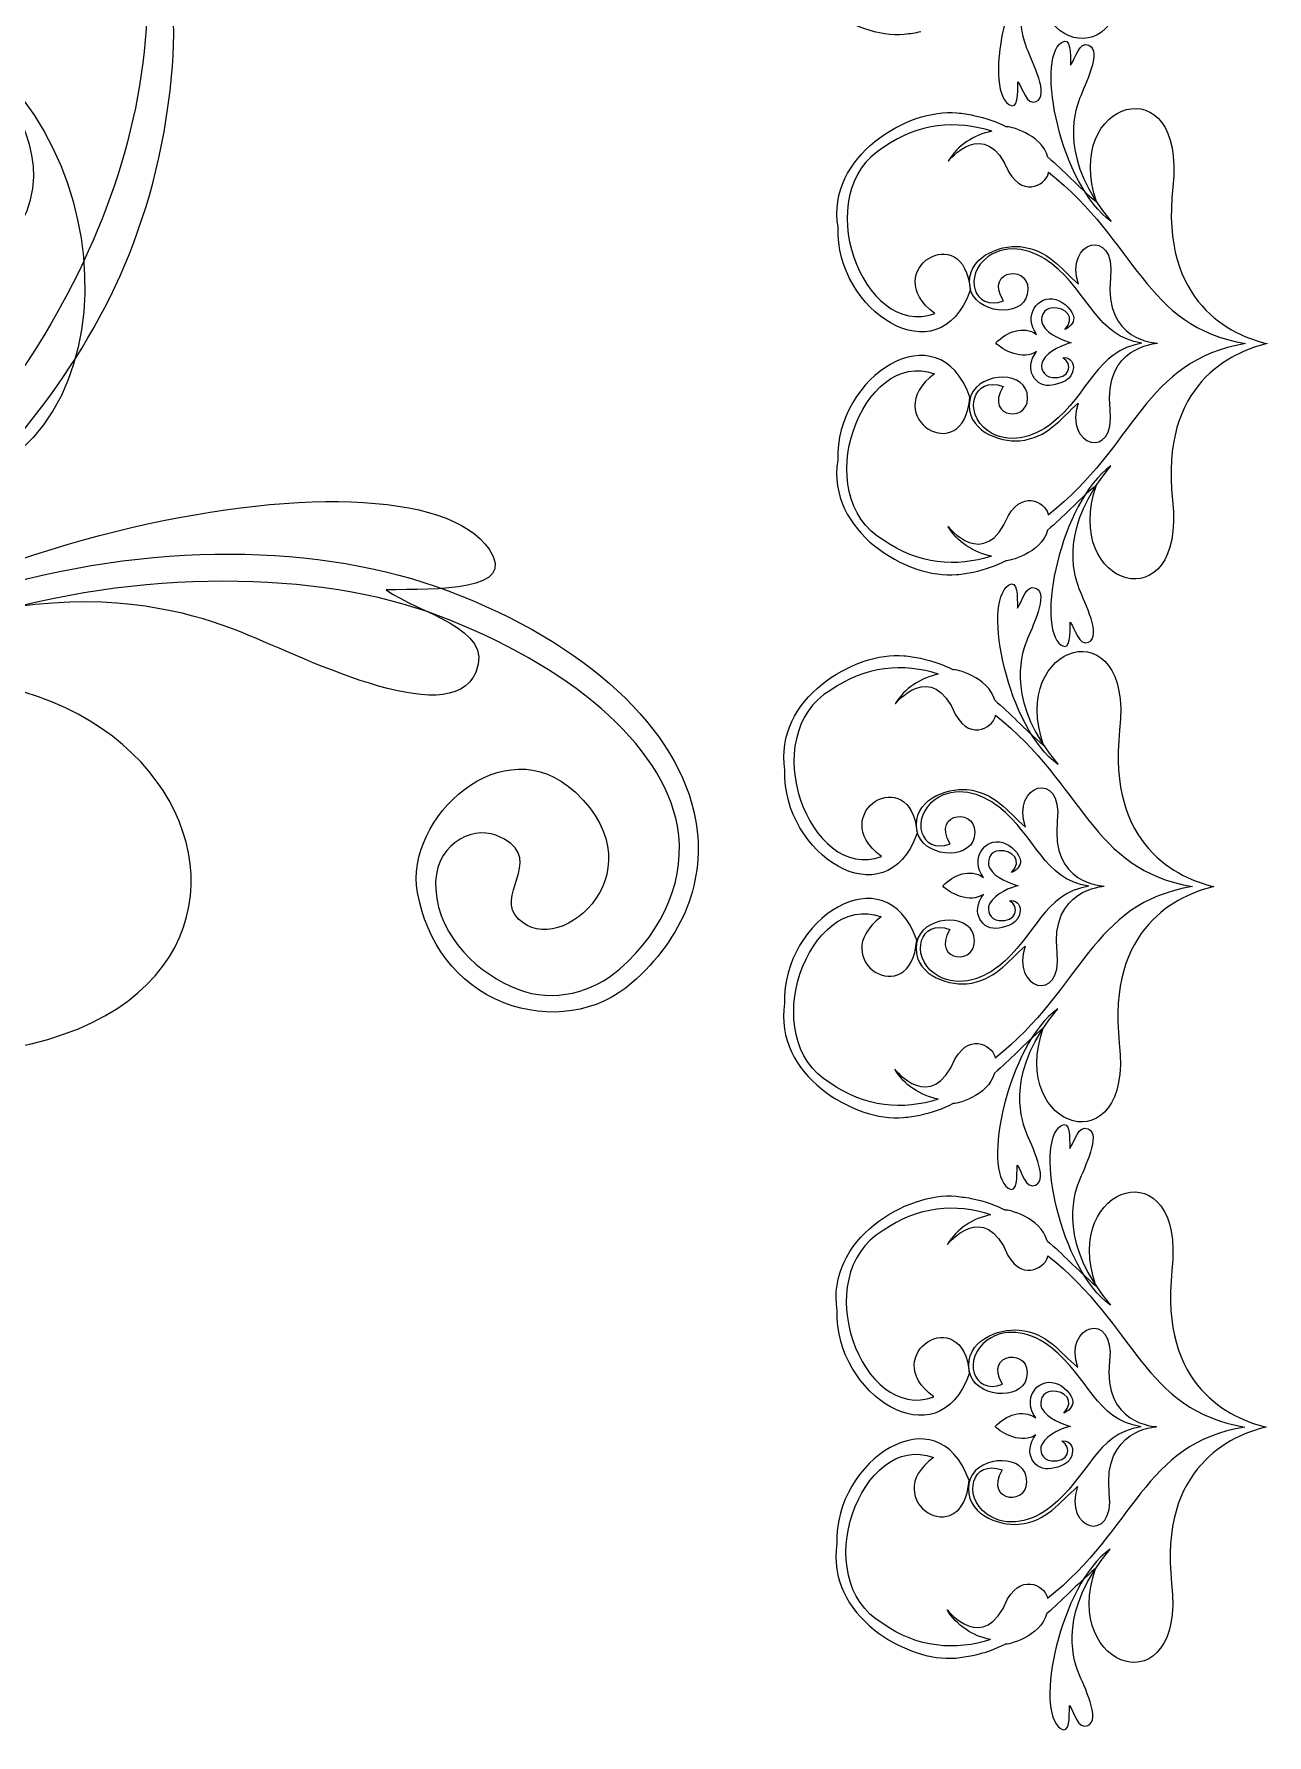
# Model space of a CAD drawing. Header units: millimetres. Extents: x -103 to 104, y -99 to 101.
# Drawn here: x 24.2 to 69.1, y -95.2 to -33.3 of the extents above; entities that cross this region are included whole.
import ezdxf

# ---------------------------------------------------------------- set-up
doc = ezdxf.new("R2010")
doc.units = ezdxf.units.MM
doc.header["$MEASUREMENT"] = 0
doc.layers.add('layer 1', color=7, linetype='Continuous')

msp = doc.modelspace()

# ---------------------------------------------------------------- linework, layer by layer
at = {"layer": 'layer 1', "color": 250}
for points, knots in [([(-9.1911, -88.7), (-9.1396, -65.6201), (9.6641, -63.5072), (22.4085, -47.3147), (22.4085, -47.3147), (27.9183, -40.3223), (30.9244, -30.2276), (25.2099, -22.2508), (25.2099, -22.2508), (18.1917, -12.4556), (3.5752, -16.4964), (7.9282, -28.3051), (7.9282, -28.3051), (20.7995, -20.3275), (22.5755, -40.3509), (10.4606, -37.6806), (10.4606, -37.6806), (1.0369, -35.602), (2.7671, -16.9329), (13.2654, -15.204), (13.2654, -15.204), (25.0026, -13.2738), (29.9508, -26.8715), (29.1839, -34.8284), (29.1839, -34.8284), (28.1004, -45.9415), (20.733, -50.4652), (14.4781, -57.8003), (14.4781, -57.8003), (31.2998, -51.9224), (37.4517, -72.5563), (16.973, -70.285), (16.973, -70.285), (-8.0421, -67.5104), (-9.1911, -88.7), (-9.1911, -88.7)], [0, 0, 0, 0, 0.1, 0.1, 0.1, 0.1, 0.2, 0.2, 0.2, 0.2, 0.3, 0.3, 0.3, 0.3, 0.4, 0.4, 0.4, 0.4, 0.5, 0.5, 0.5, 0.5, 0.6, 0.6, 0.6, 0.6, 0.7, 0.7, 0.7, 0.7, 0.8, 0.8, 0.8, 0.8, 1, 1, 1, 1]), ([(61.4811, -29.3238), (59.6143, -31.5481), (60.1056, -33.2304), (60.3276, -33.8048), (60.3276, -33.8048), (60.5221, -34.3082), (61.1623, -35.529), (60.6682, -35.7403), (60.6682, -35.7403), (60.3083, -35.8947), (60.1912, -35.2766), (60.0024, -35.0167), (60.0024, -35.0167), (59.9956, -35.4263), (60.0196, -36.0834), (59.6734, -35.8474), (59.6734, -35.8474), (58.7105, -35.1893), (59.6537, -30.6397), (61.4811, -29.3238)], [0, 0, 0, 0, 0.1666667, 0.1666667, 0.1666667, 0.1666667, 0.3333333, 0.3333333, 0.3333333, 0.3333333, 0.5, 0.5, 0.5, 0.5, 0.6666667, 0.6666667, 0.6666667, 0.6666667, 1, 1, 1, 1]), ([(19.4628, -43.356), (15.1421, -45.1593), (17.5327, -50.237), (20.1611, -49.9354), (20.1611, -49.9354), (27.9791, -49.0359), (27.6015, -37.1326), (21.2675, -33.4154), (21.2675, -33.4154), (21.2675, -33.4154), (28.8624, -39.4464), (19.4628, -43.356)], [0, 0, 0, 0, 0.25, 0.25, 0.25, 0.25, 0.5, 0.5, 0.5, 0.5, 1, 1, 1, 1]), ([(11.3222, -60.1736), (21.3535, -51.7563), (28.9427, -53.9685), (31.5309, -54.9736), (31.5309, -54.9736), (33.8003, -55.8499), (39.3088, -58.7364), (40.2601, -56.5062), (40.2601, -56.5062), (40.9557, -54.8846), (38.1682, -54.3548), (36.9963, -53.5068), (36.9963, -53.5068), (38.8455, -53.4743), (41.8093, -53.5806), (40.7418, -52.0221), (40.7418, -52.0221), (37.7756, -47.6797), (17.2566, -51.9317), (11.3222, -60.1736)], [0, 0, 0, 0, 0.1666667, 0.1666667, 0.1666667, 0.1666667, 0.3333333, 0.3333333, 0.3333333, 0.3333333, 0.5, 0.5, 0.5, 0.5, 0.6666667, 0.6666667, 0.6666667, 0.6666667, 1, 1, 1, 1]), ([(6.8341, -65.5095), (6.8341, -65.5095), (7.7223, -65.9101), (7.7223, -65.9101), (7.7223, -65.9101), (13.002, -54.1984), (30.1063, -51.1265), (38.9072, -54.4492), (38.9072, -54.4492), (43.6266, -56.2319), (47.0608, -59.115), (47.5996, -62.0915), (47.5996, -62.0915), (47.9327, -63.939), (47.1478, -65.8626), (45.4987, -67.3038), (45.4987, -67.3038), (44.5444, -68.1399), (43.0968, -68.5477), (41.7911, -68.0395), (41.7911, -68.0395), (40.3996, -67.5008), (38.9232, -66.1745), (38.802, -64.4093), (38.802, -64.4093), (38.69, -62.81), (40.0791, -62.0865), (40.9922, -62.436), (40.9922, -62.436), (42.8623, -63.1534), (41.0736, -64.4658), (41.6868, -65.3208), (41.6868, -65.3208), (43.0247, -67.1945), (47.1076, -63.8786), (43.8863, -60.8682), (43.8863, -60.8682), (41.2682, -58.4228), (37.6464, -61.8334), (38.1363, -64.5176), (38.1363, -64.5176), (38.4635, -66.3003), (39.5427, -67.8549), (41.2762, -68.5272), (41.2762, -68.5272), (42.9194, -69.1646), (44.7035, -68.8922), (45.9348, -67.816), (45.9348, -67.816), (47.8288, -66.1612), (48.6525, -64.0516), (48.2656, -61.8779), (48.2656, -61.8779), (47.6627, -58.5616), (44.2949, -55.4423), (39.253, -53.5377), (39.253, -53.5377), (30.0937, -50.0772), (13.8626, -53.0999), (6.8341, -65.5095)], [0, 0, 0, 0, 0.0625, 0.0625, 0.0625, 0.0625, 0.125, 0.125, 0.125, 0.125, 0.1875, 0.1875, 0.1875, 0.1875, 0.25, 0.25, 0.25, 0.25, 0.3125, 0.3125, 0.3125, 0.3125, 0.375, 0.375, 0.375, 0.375, 0.4375, 0.4375, 0.4375, 0.4375, 0.5, 0.5, 0.5, 0.5, 0.5625, 0.5625, 0.5625, 0.5625, 0.625, 0.625, 0.625, 0.625, 0.6875, 0.6875, 0.6875, 0.6875, 0.75, 0.75, 0.75, 0.75, 0.8125, 0.8125, 0.8125, 0.8125, 0.875, 0.875, 0.875, 0.875, 1, 1, 1, 1])]:
    msp.add_open_spline(points, degree=3, knots=knots, dxfattribs=at)
at = {"layer": 'layer 1', "color": 250, "lineweight": 9}
for points, knots in [([(59.1863, -18.0979), (59.7597, -18.5799), (60.2456, -19.1269), (60.9662, -19.7416), (60.9662, -19.7416), (59.6625, -16.0118), (64.2377, -14.6475), (63.7345, -19.1884), (63.7345, -19.1884), (63.2645, -23.4253), (65.8956, -24.5746), (67.1642, -24.881), (67.1642, -24.881), (65.9004, -25.183), (63.2516, -26.3258), (63.7231, -30.5763), (63.7231, -30.5763), (64.2263, -35.1172), (59.6511, -33.7528), (60.9548, -30.0231), (60.9548, -30.0231), (60.2342, -30.6378), (59.7483, -31.1847), (59.1749, -31.6668)], [0, 0, 0, 0, 0.1428571, 0.1428571, 0.1428571, 0.1428572, 0.2857143, 0.2857143, 0.2857143, 0.2857143, 0.4285714, 0.4285714, 0.4285714, 0.4285714, 0.5714286, 0.5714286, 0.5714286, 0.5714286, 0.7142857, 0.7142857, 0.7142857, 0.7142857, 1, 1, 1, 1]), ([(57.1317, -32.6116), (55.8752, -33.029), (54.4367, -32.9141), (53.2053, -32.0323), (53.2053, -32.0323), (50.4231, -30.4077), (52.4358, -25.015), (55.054, -25.9811), (55.054, -25.9811), (52.9582, -27.533), (56.1376, -29.4998), (56.3449, -26.8263), (56.3449, -26.8263), (55.2062, -23.5986), (51.4251, -26.0865), (51.5363, -29.1166), (51.5363, -29.1166), (51.109, -31.7192), (54.097, -33.4545), (55.8608, -33.2837), (55.8608, -33.2837), (56.0736, -33.263), (56.2755, -33.2319), (56.4677, -33.1914)], [0, 0, 0, 0, 0.1428571, 0.1428571, 0.1428571, 0.1428572, 0.2857143, 0.2857143, 0.2857143, 0.2857143, 0.4285714, 0.4285714, 0.4285714, 0.4285714, 0.5714286, 0.5714286, 0.5714286, 0.5714286, 0.7142857, 0.7142857, 0.7142857, 0.7142857, 1, 1, 1, 1]), ([(63.3977, -40.1066), (61.5309, -37.8823), (62.0222, -36.2), (62.2442, -35.6256), (62.2442, -35.6256), (62.4387, -35.1222), (63.0789, -33.9014), (62.5848, -33.6901), (62.5848, -33.6901), (62.2249, -33.5358), (62.1078, -34.1539), (61.919, -34.4137), (61.919, -34.4137), (61.9122, -34.0041), (61.9362, -33.347), (61.59, -33.583), (61.59, -33.583), (60.6271, -34.2411), (61.5703, -38.7907), (63.3977, -40.1066)], [0, 0, 0, 0, 0.1666667, 0.1666667, 0.1666667, 0.1666667, 0.3333333, 0.3333333, 0.3333333, 0.3333333, 0.5, 0.5, 0.5, 0.5, 0.6666667, 0.6666667, 0.6666667, 0.6666667, 1, 1, 1, 1]), ([(61.0915, -37.7637), (61.6649, -38.2457), (62.1508, -38.7927), (62.8714, -39.4074), (62.8714, -39.4074), (61.5677, -35.6776), (66.1429, -34.3133), (65.6397, -38.8542), (65.6397, -38.8542), (65.1697, -43.091), (67.8008, -44.2404), (69.0694, -44.5468), (69.0694, -44.5468), (67.8055, -44.8488), (65.1568, -45.9916), (65.6283, -50.242), (65.6283, -50.242), (66.1315, -54.783), (61.5563, -53.4186), (62.86, -49.6888), (62.86, -49.6888), (62.1394, -50.3035), (61.6535, -50.8505), (61.0801, -51.3325)], [0, 0, 0, 0, 0.1428571, 0.1428571, 0.1428571, 0.1428572, 0.2857143, 0.2857143, 0.2857143, 0.2857143, 0.4285714, 0.4285714, 0.4285714, 0.4285714, 0.5714286, 0.5714286, 0.5714286, 0.5714286, 0.7142857, 0.7142857, 0.7142857, 0.7142857, 1, 1, 1, 1]), ([(59.0483, -36.8188), (57.7918, -36.4014), (56.3533, -36.5163), (55.1219, -37.3981), (55.1219, -37.3981), (52.3397, -39.0228), (54.3524, -44.4154), (56.9706, -43.4494), (56.9706, -43.4494), (54.8748, -41.8974), (58.0542, -39.9307), (58.2615, -42.6041), (58.2615, -42.6041), (57.1227, -45.8318), (53.3417, -43.3439), (53.4528, -40.3138), (53.4528, -40.3138), (53.0256, -37.7112), (56.0136, -35.976), (57.7774, -36.1468), (57.7774, -36.1468), (57.9901, -36.1675), (58.1921, -36.1985), (58.3843, -36.239)], [0, 0, 0, 0, 0.1428571, 0.1428571, 0.1428571, 0.1428572, 0.2857143, 0.2857143, 0.2857143, 0.2857143, 0.4285714, 0.4285714, 0.4285714, 0.4285714, 0.5714286, 0.5714286, 0.5714286, 0.5714286, 0.7142857, 0.7142857, 0.7142857, 0.7142857, 1, 1, 1, 1]), ([(59.0483, -36.8188), (58.4034, -36.9438), (57.7992, -37.331), (57.4645, -37.9016), (57.4645, -37.9016), (57.4645, -37.9016), (58.8013, -36.2173), (59.6683, -38.301), (59.6683, -38.301), (60.2587, -39.3006), (61.1049, -38.6758), (61.116, -38.3103)], [0, 0, 0, 0, 0.25, 0.25, 0.25, 0.25, 0.5, 0.5, 0.5, 0.5, 1, 1, 1, 1]), ([(61.116, -38.3103), (64.3347, -40.8439), (64.5867, -43.9246), (68.2908, -44.5441), (68.2908, -44.5441), (64.5707, -45.1555), (64.3271, -48.2486), (61.1046, -50.7859)], [0, 0, 0, 0, 0.3333333, 0.3333333, 0.3333333, 0.3333333, 1, 1, 1, 1]), ([(64.5144, -44.5327), (62.8481, -44.2656), (62.6091, -42.7255), (61.2373, -41.6457), (61.2373, -41.6457), (60.588, -41.1342), (59.6506, -40.8552), (58.9097, -41.3858), (58.9097, -41.3858), (58.0002, -42.0377), (58.3755, -43.395), (59.472, -42.9904), (59.472, -42.9904), (58.7311, -41.7952), (60.5908, -41.6304), (60.3426, -42.7556), (60.3426, -42.7556), (60.1496, -43.6306), (58.4159, -43.4699), (58.2552, -42.4953), (58.2552, -42.4953), (58.0762, -41.4053), (59.339, -40.9455), (60.0777, -41.0171), (60.0777, -41.0171), (61.1097, -41.1175), (61.5299, -41.8015), (62.211, -42.3826), (62.211, -42.3826), (61.665, -40.8206), (63.5811, -40.2492), (63.3704, -42.1509), (63.3704, -42.1509), (63.1127, -44.4738), (65.0608, -44.5242), (65.0766, -44.5312)], [0, 0, 0, 0, 0.1, 0.1, 0.1, 0.1, 0.2, 0.2, 0.2, 0.2, 0.3, 0.3, 0.3, 0.3, 0.4, 0.4, 0.4, 0.4, 0.5, 0.5, 0.5, 0.5, 0.6, 0.6, 0.6, 0.6, 0.7, 0.7, 0.7, 0.7, 0.8, 0.8, 0.8, 0.8, 1, 1, 1, 1]), ([(59.0369, -52.2774), (57.7804, -52.6948), (56.3419, -52.5799), (55.1105, -51.6981), (55.1105, -51.6981), (52.3282, -50.0735), (54.341, -44.6808), (56.9592, -45.6469), (56.9592, -45.6469), (54.8634, -47.1988), (58.0427, -49.1655), (58.2501, -46.4921), (58.2501, -46.4921), (57.1113, -43.2644), (53.3303, -45.7523), (53.4414, -48.7824), (53.4414, -48.7824), (53.0142, -51.385), (56.0022, -53.1202), (57.766, -52.9494), (57.766, -52.9494), (57.9787, -52.9287), (58.1807, -52.8977), (58.3729, -52.8572)], [0, 0, 0, 0, 0.1428571, 0.1428571, 0.1428571, 0.1428572, 0.2857143, 0.2857143, 0.2857143, 0.2857143, 0.4285714, 0.4285714, 0.4285714, 0.4285714, 0.5714286, 0.5714286, 0.5714286, 0.5714286, 0.7142857, 0.7142857, 0.7142857, 0.7142857, 1, 1, 1, 1]), ([(60.6813, -44.2097), (60.1904, -43.8743), (59.593, -44.1143), (59.1969, -44.5219), (59.1969, -44.5219), (59.4447, -44.7937), (60.1904, -45.1645), (60.6813, -44.8289), (60.6813, -44.8289), (60.1779, -45.4817), (60.6465, -46.1766), (61.2478, -46.0539), (61.2478, -46.0539), (61.5161, -45.9991), (62.0003, -45.906), (62.0207, -45.41), (62.0207, -45.41), (62.0299, -45.1887), (61.8269, -45.0036), (61.6329, -45.0594), (61.6329, -45.0594), (62.0299, -45.2717), (61.873, -45.8533), (61.2543, -45.7797), (61.2543, -45.7797), (60.9169, -45.7392), (60.7821, -45.4081), (60.9029, -45.1745), (60.9029, -45.1745), (61.0995, -44.7954), (61.7001, -44.5594), (61.9407, -44.5195), (61.9407, -44.5195), (61.6849, -44.4387), (61.0999, -44.2436), (60.9029, -43.8641), (60.9029, -43.8641), (60.7821, -43.6308), (60.9128, -43.2539), (61.2634, -43.24), (61.2634, -43.24), (61.7256, -43.2212), (62.1319, -43.5814), (61.7067, -44.034), (61.7067, -44.034), (61.8548, -43.9785), (62.0487, -43.8032), (62.0299, -43.6093), (62.0299, -43.6093), (62.006, -43.354), (61.6976, -43.0363), (61.3835, -42.9441), (61.3835, -42.9441), (60.716, -42.7481), (60.1779, -43.5573), (60.6813, -44.2097)], [0, 0, 0, 0, 0.0666667, 0.0666667, 0.0666667, 0.0666667, 0.1333333, 0.1333333, 0.1333333, 0.1333333, 0.2, 0.2, 0.2, 0.2, 0.2666667, 0.2666667, 0.2666667, 0.2666667, 0.3333333, 0.3333333, 0.3333333, 0.3333333, 0.4, 0.4, 0.4, 0.4, 0.4666667, 0.4666667, 0.4666667, 0.4666667, 0.5333333, 0.5333333, 0.5333333, 0.5333333, 0.6, 0.6, 0.6, 0.6, 0.6666667, 0.6666667, 0.6666667, 0.6666667, 0.7333333, 0.7333333, 0.7333333, 0.7333333, 0.8, 0.8, 0.8, 0.8, 0.8666667, 0.8666667, 0.8666667, 0.8666667, 1, 1, 1, 1]), ([(64.5144, -44.5327), (62.8481, -44.7998), (62.5976, -46.3707), (61.2259, -47.4505), (61.2259, -47.4505), (60.5766, -47.9621), (59.6392, -48.241), (58.8983, -47.7104), (58.8983, -47.7104), (57.9888, -47.0586), (58.3641, -45.7012), (59.4606, -46.1058), (59.4606, -46.1058), (58.7197, -47.301), (60.5793, -47.4658), (60.3312, -46.3406), (60.3312, -46.3406), (60.1382, -45.4656), (58.4044, -45.6263), (58.2438, -46.601), (58.2438, -46.601), (58.0648, -47.6909), (59.3276, -48.1507), (60.0663, -48.0791), (60.0663, -48.0791), (61.0983, -47.9787), (61.5185, -47.2947), (62.1996, -46.7136), (62.1996, -46.7136), (61.6536, -48.2756), (63.5697, -48.847), (63.359, -46.9453), (63.359, -46.9453), (63.1013, -44.6224), (65.0608, -44.5383), (65.0766, -44.5312)], [0, 0, 0, 0, 0.1, 0.1, 0.1, 0.1, 0.2, 0.2, 0.2, 0.2, 0.3, 0.3, 0.3, 0.3, 0.4, 0.4, 0.4, 0.4, 0.5, 0.5, 0.5, 0.5, 0.6, 0.6, 0.6, 0.6, 0.7, 0.7, 0.7, 0.7, 0.8, 0.8, 0.8, 0.8, 1, 1, 1, 1]), ([(63.3863, -48.9896), (61.5195, -51.2139), (62.0108, -52.8962), (62.2328, -53.4706), (62.2328, -53.4706), (62.4273, -53.974), (63.0675, -55.1948), (62.5734, -55.4061), (62.5734, -55.4061), (62.2135, -55.5604), (62.0964, -54.9423), (61.9076, -54.6825), (61.9076, -54.6825), (61.9007, -55.0921), (61.9247, -55.7492), (61.5786, -55.5132), (61.5786, -55.5132), (60.6157, -54.8551), (61.5588, -50.3055), (63.3863, -48.9896)], [0, 0, 0, 0, 0.1666667, 0.1666667, 0.1666667, 0.1666667, 0.3333333, 0.3333333, 0.3333333, 0.3333333, 0.5, 0.5, 0.5, 0.5, 0.6666667, 0.6666667, 0.6666667, 0.6666667, 1, 1, 1, 1]), ([(59.0369, -52.2774), (58.392, -52.1524), (57.7878, -51.7653), (57.4531, -51.1946), (57.4531, -51.1946), (57.4531, -51.1946), (58.7899, -52.8789), (59.6569, -50.7952), (59.6569, -50.7952), (60.2473, -49.7956), (61.0935, -50.4204), (61.1046, -50.7859)], [0, 0, 0, 0, 0.25, 0.25, 0.25, 0.25, 0.5, 0.5, 0.5, 0.5, 1, 1, 1, 1]), ([(61.4618, -59.8629), (59.595, -57.6385), (60.0863, -55.9562), (60.3083, -55.3818), (60.3083, -55.3818), (60.5028, -54.8784), (61.143, -53.6576), (60.6489, -53.4463), (60.6489, -53.4463), (60.289, -53.292), (60.1719, -53.9101), (59.9831, -54.1699), (59.9831, -54.1699), (59.9763, -53.7604), (60.0003, -53.1032), (59.6541, -53.3392), (59.6541, -53.3392), (58.6912, -53.9974), (59.6344, -58.547), (61.4618, -59.8629)], [0, 0, 0, 0, 0.1666667, 0.1666667, 0.1666667, 0.1666667, 0.3333333, 0.3333333, 0.3333333, 0.3333333, 0.5, 0.5, 0.5, 0.5, 0.6666667, 0.6666667, 0.6666667, 0.6666667, 1, 1, 1, 1]), ([(59.1556, -57.5199), (59.729, -58.0019), (60.2149, -58.5489), (60.9355, -59.1636), (60.9355, -59.1636), (59.6318, -55.4338), (64.207, -54.0695), (63.7038, -58.6104), (63.7038, -58.6104), (63.2338, -62.8473), (65.8649, -63.9966), (67.1335, -64.303), (67.1335, -64.303), (65.8697, -64.6051), (63.2209, -65.7479), (63.6924, -69.9983), (63.6924, -69.9983), (64.1956, -74.5392), (59.6204, -73.1748), (60.9241, -69.4451), (60.9241, -69.4451), (60.2035, -70.0598), (59.7176, -70.6067), (59.1442, -71.0888)], [0, 0, 0, 0, 0.1428571, 0.1428571, 0.1428571, 0.1428572, 0.2857143, 0.2857143, 0.2857143, 0.2857143, 0.4285714, 0.4285714, 0.4285714, 0.4285714, 0.5714286, 0.5714286, 0.5714286, 0.5714286, 0.7142857, 0.7142857, 0.7142857, 0.7142857, 1, 1, 1, 1]), ([(57.1124, -56.5751), (55.8559, -56.1576), (54.4174, -56.2725), (53.186, -57.1544), (53.186, -57.1544), (50.4038, -58.779), (52.4165, -64.1716), (55.0347, -63.2056), (55.0347, -63.2056), (52.9389, -61.6536), (56.1183, -59.6869), (56.3256, -62.3603), (56.3256, -62.3603), (55.1869, -65.588), (51.4058, -63.1001), (51.517, -60.07), (51.517, -60.07), (51.0897, -57.4674), (54.0777, -55.7322), (55.8415, -55.903), (55.8415, -55.903), (56.0543, -55.9237), (56.2562, -55.9548), (56.4485, -55.9952)], [0, 0, 0, 0, 0.1428571, 0.1428571, 0.1428571, 0.1428572, 0.2857143, 0.2857143, 0.2857143, 0.2857143, 0.4285714, 0.4285714, 0.4285714, 0.4285714, 0.5714286, 0.5714286, 0.5714286, 0.5714286, 0.7142857, 0.7142857, 0.7142857, 0.7142857, 1, 1, 1, 1]), ([(57.1124, -56.5751), (56.4675, -56.7001), (55.8633, -57.0872), (55.5286, -57.6578), (55.5286, -57.6578), (55.5286, -57.6578), (56.8654, -55.9736), (57.7324, -58.0573), (57.7324, -58.0573), (58.3228, -59.0568), (59.169, -58.4321), (59.1802, -58.0665)], [0, 0, 0, 0, 0.25, 0.25, 0.25, 0.25, 0.5, 0.5, 0.5, 0.5, 1, 1, 1, 1]), ([(59.1802, -58.0665), (62.3989, -60.6001), (62.6508, -63.6808), (66.3549, -64.3004), (66.3549, -64.3004), (62.6348, -64.9117), (62.3912, -68.0048), (59.1687, -70.5421)], [0, 0, 0, 0, 0.3333333, 0.3333333, 0.3333333, 0.3333333, 1, 1, 1, 1]), ([(62.5785, -64.2889), (60.9122, -64.0218), (60.6732, -62.4817), (59.3014, -61.402), (59.3014, -61.402), (58.6521, -60.8904), (57.7147, -60.6115), (56.9738, -61.1421), (56.9738, -61.1421), (56.0644, -61.7939), (56.4396, -63.1512), (57.5361, -62.7467), (57.5361, -62.7467), (56.7952, -61.5514), (58.6549, -61.3867), (58.4067, -62.5118), (58.4067, -62.5118), (58.2137, -63.3868), (56.48, -63.2261), (56.3193, -62.2515), (56.3193, -62.2515), (56.1404, -61.1615), (57.4031, -60.7018), (58.1418, -60.7733), (58.1418, -60.7733), (59.1738, -60.8737), (59.594, -61.5577), (60.2751, -62.1389), (60.2751, -62.1389), (59.7292, -60.5768), (61.6452, -60.0054), (61.4345, -61.9072), (61.4345, -61.9072), (61.1768, -64.23), (63.1249, -64.2804), (63.1407, -64.2875)], [0, 0, 0, 0, 0.1, 0.1, 0.1, 0.1, 0.2, 0.2, 0.2, 0.2, 0.3, 0.3, 0.3, 0.3, 0.4, 0.4, 0.4, 0.4, 0.5, 0.5, 0.5, 0.5, 0.6, 0.6, 0.6, 0.6, 0.7, 0.7, 0.7, 0.7, 0.8, 0.8, 0.8, 0.8, 1, 1, 1, 1]), ([(58.7454, -63.9659), (58.2546, -63.6305), (57.6571, -63.8705), (57.261, -64.2781), (57.261, -64.2781), (57.5088, -64.55), (58.2546, -64.9207), (58.7454, -64.5852), (58.7454, -64.5852), (58.242, -65.2379), (58.7106, -65.9329), (59.3119, -65.8101), (59.3119, -65.8101), (59.5802, -65.7553), (60.0644, -65.6623), (60.0848, -65.1662), (60.0848, -65.1662), (60.094, -64.9449), (59.8911, -64.7599), (59.697, -64.8156), (59.697, -64.8156), (60.094, -65.0279), (59.9371, -65.6095), (59.3184, -65.536), (59.3184, -65.536), (58.981, -65.4954), (58.8462, -65.1643), (58.967, -64.9307), (58.967, -64.9307), (59.1636, -64.5517), (59.7642, -64.3157), (60.0048, -64.2757), (60.0048, -64.2757), (59.749, -64.195), (59.164, -63.9998), (58.967, -63.6203), (58.967, -63.6203), (58.8462, -63.387), (58.9769, -63.0101), (59.3275, -62.9963), (59.3275, -62.9963), (59.7897, -62.9774), (60.196, -63.3376), (59.7708, -63.7902), (59.7708, -63.7902), (59.9189, -63.7348), (60.1128, -63.5594), (60.094, -63.3656), (60.094, -63.3656), (60.0701, -63.1102), (59.7617, -62.7925), (59.4476, -62.7003), (59.4476, -62.7003), (58.7801, -62.5043), (58.242, -63.3135), (58.7454, -63.9659)], [0, 0, 0, 0, 0.0666667, 0.0666667, 0.0666667, 0.0666667, 0.1333333, 0.1333333, 0.1333333, 0.1333333, 0.2, 0.2, 0.2, 0.2, 0.2666667, 0.2666667, 0.2666667, 0.2666667, 0.3333333, 0.3333333, 0.3333333, 0.3333333, 0.4, 0.4, 0.4, 0.4, 0.4666667, 0.4666667, 0.4666667, 0.4666667, 0.5333333, 0.5333333, 0.5333333, 0.5333333, 0.6, 0.6, 0.6, 0.6, 0.6666667, 0.6666667, 0.6666667, 0.6666667, 0.7333333, 0.7333333, 0.7333333, 0.7333333, 0.8, 0.8, 0.8, 0.8, 0.8666667, 0.8666667, 0.8666667, 0.8666667, 1, 1, 1, 1]), ([(57.101, -72.0336), (55.8445, -72.4511), (54.406, -72.3362), (53.1746, -71.4543), (53.1746, -71.4543), (50.3924, -69.8297), (52.4051, -64.4371), (55.0233, -65.4031), (55.0233, -65.4031), (52.9275, -66.955), (56.1068, -68.9218), (56.3142, -66.2483), (56.3142, -66.2483), (55.1754, -63.0206), (51.3944, -65.5086), (51.5055, -68.5386), (51.5055, -68.5386), (51.0783, -71.1412), (54.0663, -72.8765), (55.8301, -72.7057), (55.8301, -72.7057), (56.0428, -72.685), (56.2448, -72.6539), (56.437, -72.6135)], [0, 0, 0, 0, 0.1428571, 0.1428571, 0.1428571, 0.1428572, 0.2857143, 0.2857143, 0.2857143, 0.2857143, 0.4285714, 0.4285714, 0.4285714, 0.4285714, 0.5714286, 0.5714286, 0.5714286, 0.5714286, 0.7142857, 0.7142857, 0.7142857, 0.7142857, 1, 1, 1, 1]), ([(62.5785, -64.2889), (60.9122, -64.5561), (60.6618, -66.1269), (59.29, -67.2067), (59.29, -67.2067), (58.6407, -67.7183), (57.7033, -67.9972), (56.9624, -67.4666), (56.9624, -67.4666), (56.0529, -66.8148), (56.4282, -65.4574), (57.5247, -65.862), (57.5247, -65.862), (56.7838, -67.0572), (58.6434, -67.222), (58.3953, -66.0968), (58.3953, -66.0968), (58.2023, -65.2218), (56.4686, -65.3825), (56.3079, -66.3572), (56.3079, -66.3572), (56.1289, -67.4472), (57.3917, -67.9069), (58.1304, -67.8353), (58.1304, -67.8353), (59.1624, -67.7349), (59.5826, -67.0509), (60.2637, -66.4698), (60.2637, -66.4698), (59.7177, -68.0318), (61.6338, -68.6032), (61.4231, -66.7015), (61.4231, -66.7015), (61.1654, -64.3786), (63.1249, -64.2945), (63.1407, -64.2875)], [0, 0, 0, 0, 0.1, 0.1, 0.1, 0.1, 0.2, 0.2, 0.2, 0.2, 0.3, 0.3, 0.3, 0.3, 0.4, 0.4, 0.4, 0.4, 0.5, 0.5, 0.5, 0.5, 0.6, 0.6, 0.6, 0.6, 0.7, 0.7, 0.7, 0.7, 0.8, 0.8, 0.8, 0.8, 1, 1, 1, 1]), ([(61.4504, -68.7458), (59.5836, -70.9701), (60.0749, -72.6524), (60.2969, -73.2268), (60.2969, -73.2268), (60.4914, -73.7303), (61.1316, -74.951), (60.6375, -75.1624), (60.6375, -75.1624), (60.2776, -75.3167), (60.1605, -74.6986), (59.9717, -74.4387), (59.9717, -74.4387), (59.9649, -74.8483), (59.9889, -75.5054), (59.6427, -75.2694), (59.6427, -75.2694), (58.6798, -74.6113), (59.623, -70.0617), (61.4504, -68.7458)], [0, 0, 0, 0, 0.1666667, 0.1666667, 0.1666667, 0.1666667, 0.3333333, 0.3333333, 0.3333333, 0.3333333, 0.5, 0.5, 0.5, 0.5, 0.6666667, 0.6666667, 0.6666667, 0.6666667, 1, 1, 1, 1]), ([(57.101, -72.0336), (56.4561, -71.9086), (55.8519, -71.5215), (55.5172, -70.9508), (55.5172, -70.9508), (55.5172, -70.9508), (56.854, -72.6351), (57.721, -70.5514), (57.721, -70.5514), (58.3114, -69.5519), (59.1576, -70.1766), (59.1687, -70.5421)], [0, 0, 0, 0, 0.25, 0.25, 0.25, 0.25, 0.5, 0.5, 0.5, 0.5, 1, 1, 1, 1]), ([(63.367, -79.5286), (61.5002, -77.3043), (61.9915, -75.622), (62.2135, -75.0476), (62.2135, -75.0476), (62.408, -74.5442), (63.0482, -73.3234), (62.5541, -73.1121), (62.5541, -73.1121), (62.1942, -72.9578), (62.0771, -73.5759), (61.8883, -73.8357), (61.8883, -73.8357), (61.8814, -73.4261), (61.9055, -72.769), (61.5593, -73.005), (61.5593, -73.005), (60.5964, -73.6632), (61.5395, -78.2128), (63.367, -79.5286)], [0, 0, 0, 0, 0.1666667, 0.1666667, 0.1666667, 0.1666667, 0.3333333, 0.3333333, 0.3333333, 0.3333333, 0.5, 0.5, 0.5, 0.5, 0.6666667, 0.6666667, 0.6666667, 0.6666667, 1, 1, 1, 1]), ([(61.0608, -77.1857), (61.6342, -77.6677), (62.1201, -78.2147), (62.8407, -78.8294), (62.8407, -78.8294), (61.537, -75.0996), (66.1122, -73.7353), (65.609, -78.2762), (65.609, -78.2762), (65.139, -82.513), (67.77, -83.6624), (69.0386, -83.9688), (69.0386, -83.9688), (67.7748, -84.2708), (65.1261, -85.4136), (65.5976, -89.6641), (65.5976, -89.6641), (66.1008, -94.205), (61.5256, -92.8406), (62.8293, -89.1109), (62.8293, -89.1109), (62.1087, -89.7256), (61.6228, -90.2725), (61.0494, -90.7546)], [0, 0, 0, 0, 0.1428571, 0.1428571, 0.1428571, 0.1428572, 0.2857143, 0.2857143, 0.2857143, 0.2857143, 0.4285714, 0.4285714, 0.4285714, 0.4285714, 0.5714286, 0.5714286, 0.5714286, 0.5714286, 0.7142857, 0.7142857, 0.7142857, 0.7142857, 1, 1, 1, 1]), ([(59.0176, -76.2409), (57.7611, -75.8234), (56.3226, -75.9383), (55.0912, -76.8201), (55.0912, -76.8201), (52.3089, -78.4448), (54.3217, -83.8374), (56.9399, -82.8714), (56.9399, -82.8714), (54.8441, -81.3194), (58.0234, -79.3527), (58.2308, -82.0261), (58.2308, -82.0261), (57.092, -85.2538), (53.311, -82.7659), (53.4221, -79.7358), (53.4221, -79.7358), (52.9949, -77.1332), (55.9829, -75.398), (57.7467, -75.5688), (57.7467, -75.5688), (57.9594, -75.5895), (58.1614, -75.6206), (58.3536, -75.661)], [0, 0, 0, 0, 0.1428571, 0.1428571, 0.1428571, 0.1428572, 0.2857143, 0.2857143, 0.2857143, 0.2857143, 0.4285714, 0.4285714, 0.4285714, 0.4285714, 0.5714286, 0.5714286, 0.5714286, 0.5714286, 0.7142857, 0.7142857, 0.7142857, 0.7142857, 1, 1, 1, 1]), ([(59.0176, -76.2409), (58.3727, -76.3658), (57.7685, -76.753), (57.4338, -77.3236), (57.4338, -77.3236), (57.4338, -77.3236), (58.7706, -75.6393), (59.6376, -77.723), (59.6376, -77.723), (60.228, -78.7226), (61.0742, -78.0979), (61.0853, -77.7323)], [0, 0, 0, 0, 0.25, 0.25, 0.25, 0.25, 0.5, 0.5, 0.5, 0.5, 1, 1, 1, 1]), ([(61.0853, -77.7323), (64.304, -80.2659), (64.556, -83.3466), (68.2601, -83.9661), (68.2601, -83.9661), (64.54, -84.5775), (64.2964, -87.6706), (61.0739, -90.2079)], [0, 0, 0, 0, 0.3333333, 0.3333333, 0.3333333, 0.3333333, 1, 1, 1, 1]), ([(64.4837, -83.9547), (62.8174, -83.6876), (62.5783, -82.1475), (61.2066, -81.0678), (61.2066, -81.0678), (60.5573, -80.5562), (59.6199, -80.2772), (58.879, -80.8078), (58.879, -80.8078), (57.9695, -81.4597), (58.3448, -82.817), (59.4413, -82.4124), (59.4413, -82.4124), (58.7004, -81.2172), (60.56, -81.0524), (60.3119, -82.1776), (60.3119, -82.1776), (60.1189, -83.0526), (58.3851, -82.8919), (58.2245, -81.9173), (58.2245, -81.9173), (58.0455, -80.8273), (59.3083, -80.3675), (60.047, -80.4391), (60.047, -80.4391), (61.079, -80.5395), (61.4992, -81.2235), (62.1803, -81.8047), (62.1803, -81.8047), (61.6343, -80.2426), (63.5504, -79.6712), (63.3397, -81.5729), (63.3397, -81.5729), (63.082, -83.8958), (65.0301, -83.9462), (65.0459, -83.9532)], [0, 0, 0, 0, 0.1, 0.1, 0.1, 0.1, 0.2, 0.2, 0.2, 0.2, 0.3, 0.3, 0.3, 0.3, 0.4, 0.4, 0.4, 0.4, 0.5, 0.5, 0.5, 0.5, 0.6, 0.6, 0.6, 0.6, 0.7, 0.7, 0.7, 0.7, 0.8, 0.8, 0.8, 0.8, 1, 1, 1, 1]), ([(60.6506, -83.6317), (60.1597, -83.2963), (59.5623, -83.5363), (59.1662, -83.9439), (59.1662, -83.9439), (59.414, -84.2157), (60.1597, -84.5865), (60.6506, -84.251), (60.6506, -84.251), (60.1471, -84.9037), (60.6158, -85.5986), (61.2171, -85.4759), (61.2171, -85.4759), (61.4854, -85.4211), (61.9696, -85.328), (61.99, -84.832), (61.99, -84.832), (61.9991, -84.6107), (61.7962, -84.4257), (61.6022, -84.4814), (61.6022, -84.4814), (61.9991, -84.6937), (61.8423, -85.2753), (61.2236, -85.2017), (61.2236, -85.2017), (60.8862, -85.1612), (60.7514, -84.8301), (60.8722, -84.5965), (60.8722, -84.5965), (61.0688, -84.2174), (61.6694, -83.9815), (61.91, -83.9415), (61.91, -83.9415), (61.6541, -83.8607), (61.0692, -83.6656), (60.8722, -83.2861), (60.8722, -83.2861), (60.7514, -83.0528), (60.8821, -82.6759), (61.2327, -82.662), (61.2327, -82.662), (61.6949, -82.6432), (62.1012, -83.0034), (61.676, -83.456), (61.676, -83.456), (61.8241, -83.4006), (62.018, -83.2252), (61.9991, -83.0313), (61.9991, -83.0313), (61.9753, -82.776), (61.6669, -82.4583), (61.3528, -82.3661), (61.3528, -82.3661), (60.6852, -82.1701), (60.1471, -82.9793), (60.6506, -83.6317)], [0, 0, 0, 0, 0.0666667, 0.0666667, 0.0666667, 0.0666667, 0.1333333, 0.1333333, 0.1333333, 0.1333333, 0.2, 0.2, 0.2, 0.2, 0.2666667, 0.2666667, 0.2666667, 0.2666667, 0.3333333, 0.3333333, 0.3333333, 0.3333333, 0.4, 0.4, 0.4, 0.4, 0.4666667, 0.4666667, 0.4666667, 0.4666667, 0.5333333, 0.5333333, 0.5333333, 0.5333333, 0.6, 0.6, 0.6, 0.6, 0.6666667, 0.6666667, 0.6666667, 0.6666667, 0.7333333, 0.7333333, 0.7333333, 0.7333333, 0.8, 0.8, 0.8, 0.8, 0.8666667, 0.8666667, 0.8666667, 0.8666667, 1, 1, 1, 1]), ([(59.0062, -91.6994), (57.7497, -92.1168), (56.3112, -92.0019), (55.0798, -91.1201), (55.0798, -91.1201), (52.2975, -89.4955), (54.3102, -84.1028), (56.9284, -85.0689), (56.9284, -85.0689), (54.8327, -86.6208), (58.012, -88.5875), (58.2194, -85.9141), (58.2194, -85.9141), (57.0806, -82.6864), (53.2996, -85.1743), (53.4107, -88.2044), (53.4107, -88.2044), (52.9835, -90.807), (55.9715, -92.5423), (57.7352, -92.3715), (57.7352, -92.3715), (57.948, -92.3508), (58.15, -92.3197), (58.3422, -92.2792)], [0, 0, 0, 0, 0.1428571, 0.1428571, 0.1428571, 0.1428572, 0.2857143, 0.2857143, 0.2857143, 0.2857143, 0.4285714, 0.4285714, 0.4285714, 0.4285714, 0.5714286, 0.5714286, 0.5714286, 0.5714286, 0.7142857, 0.7142857, 0.7142857, 0.7142857, 1, 1, 1, 1]), ([(64.4837, -83.9547), (62.8174, -84.2219), (62.5669, -85.7927), (61.1951, -86.8725), (61.1951, -86.8725), (60.5459, -87.3841), (59.6084, -87.663), (58.8676, -87.1324), (58.8676, -87.1324), (57.9581, -86.4806), (58.3334, -85.1232), (59.4298, -85.5278), (59.4298, -85.5278), (58.689, -86.723), (60.5486, -86.8878), (60.3005, -85.7626), (60.3005, -85.7626), (60.1074, -84.8876), (58.3737, -85.0483), (58.2131, -86.023), (58.2131, -86.023), (58.0341, -87.1129), (59.2969, -87.5727), (60.0356, -87.5011), (60.0356, -87.5011), (61.0676, -87.4007), (61.4878, -86.7167), (62.1689, -86.1356), (62.1689, -86.1356), (61.6229, -87.6976), (63.539, -88.269), (63.3283, -86.3673), (63.3283, -86.3673), (63.0706, -84.0444), (65.0301, -83.9603), (65.0459, -83.9532)], [0, 0, 0, 0, 0.1, 0.1, 0.1, 0.1, 0.2, 0.2, 0.2, 0.2, 0.3, 0.3, 0.3, 0.3, 0.4, 0.4, 0.4, 0.4, 0.5, 0.5, 0.5, 0.5, 0.6, 0.6, 0.6, 0.6, 0.7, 0.7, 0.7, 0.7, 0.8, 0.8, 0.8, 0.8, 1, 1, 1, 1]), ([(63.3556, -88.4116), (61.4888, -90.6359), (61.9801, -92.3182), (62.2021, -92.8926), (62.2021, -92.8926), (62.3966, -93.396), (63.0368, -94.6168), (62.5427, -94.8281), (62.5427, -94.8281), (62.1828, -94.9824), (62.0656, -94.3643), (61.8769, -94.1045), (61.8769, -94.1045), (61.87, -94.5141), (61.894, -95.1712), (61.5479, -94.9352), (61.5479, -94.9352), (60.585, -94.2771), (61.5281, -89.7275), (63.3556, -88.4116)], [0, 0, 0, 0, 0.1666667, 0.1666667, 0.1666667, 0.1666667, 0.3333333, 0.3333333, 0.3333333, 0.3333333, 0.5, 0.5, 0.5, 0.5, 0.6666667, 0.6666667, 0.6666667, 0.6666667, 1, 1, 1, 1]), ([(59.0062, -91.6994), (58.3613, -91.5744), (57.757, -91.1873), (57.4224, -90.6166), (57.4224, -90.6166), (57.4224, -90.6166), (58.7592, -92.3009), (59.6262, -90.2172), (59.6262, -90.2172), (60.2166, -89.2176), (61.0628, -89.8424), (61.0739, -90.2079)], [0, 0, 0, 0, 0.25, 0.25, 0.25, 0.25, 0.5, 0.5, 0.5, 0.5, 1, 1, 1, 1])]:
    msp.add_open_spline(points, degree=3, knots=knots, dxfattribs=at)
for points in [[(58.3843, -36.239), (58.8465, -36.3361), (59.2116, -36.4659), (59.582, -36.6561)], [(61.0915, -37.7637), (60.869, -36.91), (59.6289, -36.6139), (59.582, -36.6561)], [(61.0801, -51.3325), (60.8576, -52.1863), (59.6175, -52.4823), (59.5706, -52.4401)], [(58.3729, -52.8572), (58.8351, -52.7601), (59.2002, -52.6303), (59.5706, -52.4401)], [(56.4485, -55.9952), (56.9106, -56.0924), (57.2757, -56.2221), (57.6461, -56.4124)], [(59.1556, -57.5199), (58.9331, -56.6662), (57.693, -56.3701), (57.6461, -56.4124)], [(59.1442, -71.0888), (58.9217, -71.9425), (57.6816, -72.2386), (57.6347, -72.1963)], [(56.437, -72.6135), (56.8992, -72.5163), (57.2643, -72.3865), (57.6347, -72.1963)], [(58.3536, -75.661), (58.8158, -75.7581), (59.1809, -75.8879), (59.5513, -76.0782)], [(61.0608, -77.1857), (60.8383, -76.332), (59.5982, -76.0359), (59.5513, -76.0782)], [(61.0494, -90.7546), (60.8269, -91.6083), (59.5868, -91.9043), (59.5399, -91.8621)], [(58.3422, -92.2792), (58.8044, -92.1821), (59.1695, -92.0523), (59.5399, -91.8621)]]:
    msp.add_open_spline(points, degree=3, dxfattribs=at)

doc.saveas('drawing.dxf')
